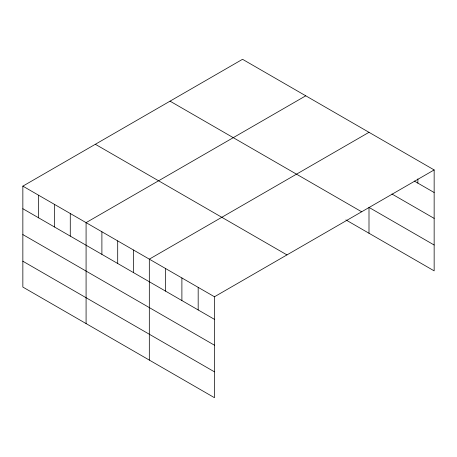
<?xml version="1.0" encoding="UTF-8"?>
<svg xmlns="http://www.w3.org/2000/svg" width="457" height="457" viewBox="0 0 457 457"><rect width="100%" height="100%" fill="white"/><g stroke="black" fill="none" stroke-linecap="round" stroke-linejoin="round"><path stroke-width="0.69" d="M434.15 169.93L214.464 296.764L214.464 397.699L22.85 287.07L22.85 186.136L242.536 59.301L434.15 169.93L434.15 270.864L345.898 219.914M305.767 95.81L86.082 222.639L86.082 323.579M368.999 132.313L149.319 259.148L149.319 360.087M414.242 181.029L434.15 192.523M391.923 193.997L434.15 218.377M434.15 245.009L368.999 207.398L368.999 233.253M170.038 101.157L361.653 211.785M95.347 144.281L286.962 254.909M22.85 186.136L214.464 296.764M22.85 208.729L214.464 319.357M22.85 234.578L214.464 345.206M22.85 261.215L214.464 371.844M417.864 178.881L417.864 183.12M198.178 287.362L198.178 309.949M181.892 277.953L181.892 300.546M165.605 268.55L165.605 291.143M133.507 250.025L133.507 272.612M117.7 240.896L117.7 263.489M101.894 231.768L101.894 254.36M70.275 213.516L70.275 236.109M54.469 204.388L54.469 226.98M38.656 195.259L38.656 217.852"/></g></svg>
